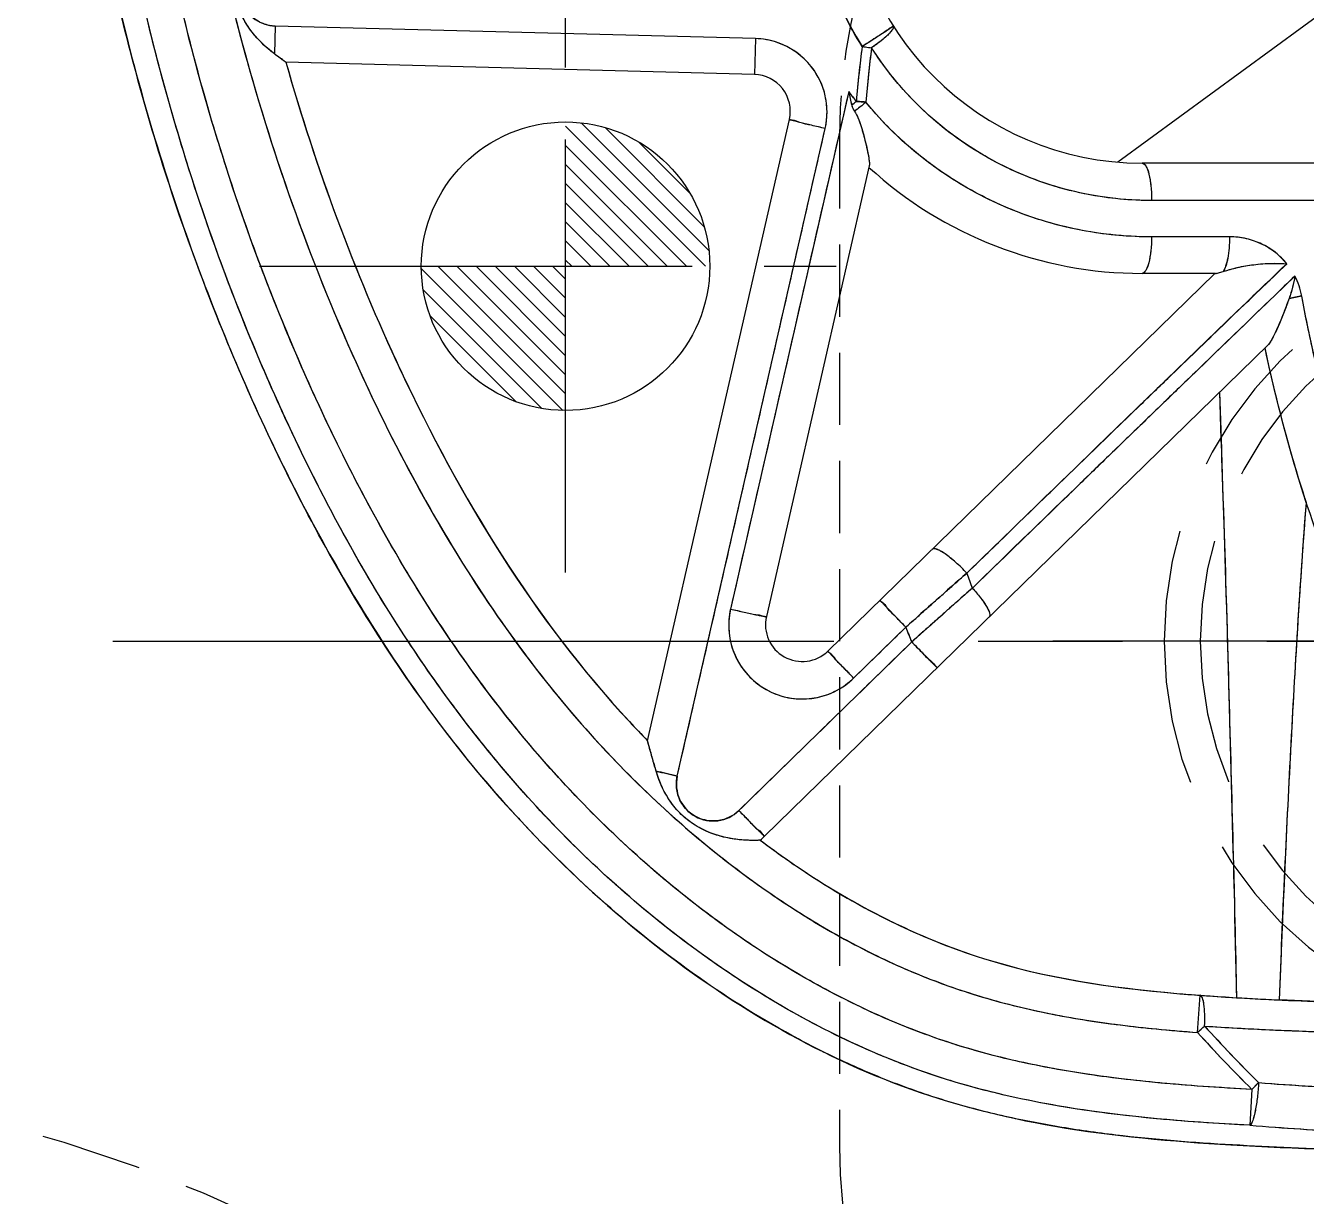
# Model space of a CAD drawing. Header units: millimetres. Extents: x 29875 to 31218, y -21313 to -20364.
# Drawn here: x 30558.53 to 30576.29, y -20597.94 to -20581.7 of the extents above; entities that cross this region are included whole.
import ezdxf

# ---------------------------------------------------------------- set-up
doc = ezdxf.new("R2010")
doc.units = ezdxf.units.MM
doc.header["$LTSCALE"] = 8
for name, pattern in [('CENTER', [2, 1.25, -0.25, 0.25, -0.25]), ('CENTER2', [1.125, 0.75, -0.125, 0.125, -0.125]), ('HIDDEN', [0.375, 0.25, -0.125]), ('HIDDEN2', [0.1875, 0.125, -0.0625])]:
    doc.linetypes.add(name, pattern=pattern)
for name, color, linetype in [('Cav-cor', 30, 'Continuous'), ('CL', 1, 'Continuous'), ('PIN', 5, 'Continuous'), ('PRODUCT', 1, 'Continuous'), ('SCREW', 52, 'HIDDEN')]:
    doc.layers.add(name, color=color, linetype=linetype)

# ---------------------------------------------------------------- blocks, each defined once
blk = doc.blocks.new('20100512.182342')
at = {"linetype": 'HIDDEN'}
blk.add_circle((0, 0), 5.5, dxfattribs=at)
at = {"layer": 'SCREW', "linetype": 'CENTER', "ltscale": 5}
for p, q in [((0, -7.042), (0, 7.042)), ((-7, 0), (7, 0))]:
    blk.add_line(p, q, dxfattribs=at)
at = {"layer": 'SCREW', "linetype": 'Continuous'}
blk.add_lwpolyline([(-1.443, 2.5), (-2.887, 0), (-1.443, -2.5), (1.443, -2.5), (2.887, 0), (1.443, 2.5)], close=True, dxfattribs=at)
at = {"layer": 'SCREW'}
for radius in [5, 3]:
    blk.add_circle((0, 0), radius, dxfattribs=at)

msp = doc.modelspace()

# ---------------------------------------------------------------- hatches: boundary and pattern name
at = {"layer": 'PIN', "linetype": 'Continuous'}
h = msp.add_hatch(dxfattribs=at)
h.set_pattern_fill('ANSI31', color=141, scale=1.5, angle=90, style=0)
h.set_pattern_definition([(135, (63866.53219, -41250.61703), (-0.1325825215, -0.1325825215), [])])
h.paths.add_polyline_path([(30566.02, -20585.039), (30564.02, -20585.039, 0.414214), (30566.02, -20587.039)])
h.paths.add_polyline_path([(30566.02, -20583.039), (30566.02, -20585.039), (30568.02, -20585.039, 0.414214)])

# ---------------------------------------------------------------- linework, layer by layer
at = {"linetype": 'HIDDEN2'}
msp.add_lwpolyline([(30569.82, -20583.239), (30569.82, -20597.239, 0.414214), (30577.82, -20605.239), (30601.82, -20605.239, 0.414214), (30609.82, -20597.239), (30609.82, -20583.239, 0.414214), (30601.82, -20575.239), (30577.82, -20575.239, 0.414214)], format="xyb", close=True, dxfattribs=at)
at = {"color": 8, "linetype": 'HIDDEN', "ltscale": 0.7}
msp.add_circle((30552.82, -20617.239), 21, dxfattribs=at)
at = {"layer": 'Cav-cor', "color": 241}
for p, q in [((30587.634, -20573.39), (30573.678, -20583.595)), ((30561.995, -20581.709), (30561.984, -20582.095)), ((30568.653, -20581.883), (30561.995, -20581.709)), ((30568.653, -20581.883), (30568.639, -20582.379)), ((30570.133, -20581.993), (30570.264, -20582.01)), ((30568.639, -20582.379), (30562.142, -20582.209)), ((30569.946, -20582.618), (30568.307, -20589.793)), ((30567.156, -20591.618), (30569.123, -20583.003)), ((30567.569, -20592.109), (30569.62, -20583.129)), ((30598.939, -20583.609), (30574.014, -20583.609)), ((30570.232, -20583.647), (30568.805, -20589.896)), ((30576.485, -20584.127), (30574.146, -20584.128)), ((30575.227, -20584.631), (30574.146, -20584.632)), ((30569.658, -20590.375), (30575.024, -20585.139)), ((30575.024, -20585.139), (30574.014, -20585.139)), ((30575.756, -20586.135), (30568.779, -20592.943)), ((30570.014, -20590.75), (30570.738, -20590.044)), ((30570.82, -20590.249), (30568.423, -20592.587)), ((30574.783, -20595.664), (30574.82, -20595.149)), ((30575.537, -20596.454), (30575.63, -20596.36)), ((30575.537, -20596.454), (30575.51, -20596.951))]:
    msp.add_line(p, q, dxfattribs=at)
for centre, radius, start, end in [((30574.012, -20579.543), 4.588, 179.9996, 212.2744), ((30574.014, -20579.529), 4.08, 180, 270), ((30562.008, -20581.199), 0.51, 135.7784, 268.51), ((30568.626, -20582.902), 1.02, 347.1464, 88.5079), ((30584.257, -20583.877), 14.249, 172.4011, 175.4767), ((30584.265, -20583.877), 14.125, 172.4019, 175.4773), ((30568.626, -20582.889), 0.51, 347.14, 88.5), ((30580.771, -20580.293), 11.072, 192.1235, 193.1143), ((30574.007, -20579.542), 5.095, 217.148, 219.076), ((30554.475, -20563.525), 24.746, 308.8208, 309.0112), ((30571.536, -20564.026), 18.786, 265.4702, 265.8726), ((30574.014, -20579.529), 5.61, 227.541, 270), ((32030.256, -22093.059), 2095.002, 133.959169, 134.127985), ((31754.951, -21808.254), 1698.686, 133.944312, 134.15419), ((30572.9, -20568.28), 17.491, 280.3873, 280.971), ((30757.162, -20799.457), 280.371, 131.4454, 131.67626), ((30587.6, -20583.404), 17.066, 200.1927, 200.9349), ((30757.579, -20799.543), 280.504, 131.51375, 131.74353), ((30569.302, -20590.02), 1.02, 167.1746, 314.2973), ((30569.302, -20590.01), 0.51, 167.14, 314.3), ((30587.811, -20583.322), 18.35, 201.4907, 202.1797), ((30573.357, -20566.731), 26.029, 256.4908, 257.1539), ((30568.067, -20592.222), 0.51, 167.1788, 314.2983), ((30568.067, -20592.213), 1.02, 309.7589, 314.3), ((30577.951, -20549.746), 45.512, 266.6883, 267.0621), ((30578.714, -20534.886), 60.392, 267.06189, 267.34934), ((30539.012, -20555.956), 53.444, 312.0146, 312.1563), ((30589.316, -20582.56), 19.568, 222.0392, 225.2374), ((30589.307, -20582.569), 19.423, 222.0395, 225.2365)]:
    msp.add_arc(centre, radius, start, end, dxfattribs=at)
for points, knots in [([(30575.51, -20596.951), (30575.053, -20596.928), (30574.138, -20596.867), (30572.773, -20596.691), (30571.653, -20596.437), (30570.783, -20596.145), (30569.934, -20595.797), (30568.915, -20595.265), (30567.388, -20594.247), (30565.673, -20592.707), (30564.246, -20590.903), (30563.267, -20589.353), (30562.607, -20588.146), (30562.013, -20586.905), (30561.3, -20585.216), (30560.558, -20583.045), (30559.906, -20580.371), (30559.486, -20577.651), (30559.301, -20574.905), (30559.345, -20572.611), (30559.508, -20570.785), (30559.696, -20569.423), (30559.944, -20568.07), (30560.341, -20566.281), (30560.939, -20564.069), (30561.469, -20562.315), (30561.732, -20561.438)], [0, 0, 0, 0, 0.031248, 0.062508, 0.093769, 0.109398, 0.125038, 0.156314, 0.18758, 0.250053, 0.312536, 0.343794, 0.37505, 0.406314, 0.437569, 0.500055, 0.56255, 0.625043, 0.687538, 0.750044, 0.781292, 0.812533, 0.843783, 0.875042, 0.937524, 1, 1, 1, 1]), ([(30575.537, -20596.454), (30575.088, -20596.43), (30574.19, -20596.371), (30572.851, -20596.2), (30571.533, -20595.898), (30570.269, -20595.416), (30569.076, -20594.781), (30567.588, -20593.769), (30566.254, -20592.545), (30565.093, -20591.171), (30564.043, -20589.71), (30563.15, -20588.143), (30562.385, -20586.515), (30561.698, -20584.852), (30560.984, -20582.718), (30560.361, -20580.091), (30559.966, -20577.42), (30559.8, -20574.725), (30559.858, -20572.476), (30560.026, -20570.686), (30560.279, -20568.905), (30560.745, -20566.704), (30561.456, -20564.102), (30561.975, -20562.38), (30562.233, -20561.519)], [0, 0, 0, 0, 0.031262, 0.062521, 0.093772, 0.12502, 0.156273, 0.18753, 0.249986, 0.281249, 0.312512, 0.375007, 0.406268, 0.437528, 0.500027, 0.562523, 0.625013, 0.687501, 0.749986, 0.781236, 0.812486, 0.874981, 0.937487, 1, 1, 1, 1]), ([(30586.69, -20597.57), (30586.153, -20597.601), (30585.08, -20597.637), (30583.469, -20597.621), (30581.859, -20597.557), (30580.246, -20597.467), (30578.899, -20597.388), (30577.816, -20597.333), (30576.729, -20597.288), (30575.372, -20597.239), (30574.019, -20597.14), (30572.951, -20596.996), (30572.161, -20596.847), (30571.383, -20596.649), (30570.621, -20596.392), (30569.877, -20596.079), (30568.909, -20595.59), (30567.753, -20594.859), (30566.473, -20593.827), (30565.309, -20592.671), (30564.268, -20591.413), (30563.041, -20589.633), (30561.771, -20587.244), (30560.572, -20584.232), (30559.698, -20581.105), (30559.144, -20577.904), (30558.95, -20575.2), (30558.961, -20573.037), (30559.054, -20571.419), (30559.232, -20569.812), (30559.499, -20568.219), (30559.84, -20566.641), (30560.104, -20565.597), (30560.242, -20565.077)], [0, 0, 0, 0, 0.031083, 0.062106, 0.093156, 0.124295, 0.155563, 0.171257, 0.186996, 0.218507, 0.249833, 0.265379, 0.280855, 0.296299, 0.311776, 0.327329, 0.342972, 0.374493, 0.406219, 0.437885, 0.469273, 0.500507, 0.56288, 0.62527, 0.68774, 0.75033, 0.812951, 0.84423, 0.875459, 0.906625, 0.937735, 0.968846, 1, 1, 1, 1]), ([(30560.737, -20570.228), (30560.561, -20571.561), (30560.4, -20574.256), (30560.702, -20578.29), (30561.389, -20581.592), (30562.2, -20584.158), (30562.939, -20586.038), (30563.811, -20587.859), (30564.836, -20589.601), (30566.042, -20591.225), (30567.215, -20592.437), (30568.247, -20593.302), (30569.067, -20593.892), (30569.933, -20594.412), (30570.844, -20594.85), (30571.796, -20595.19), (30572.778, -20595.427), (30573.777, -20595.578), (30574.447, -20595.639), (30574.783, -20595.664)], [0, 0, 0, 0, 0.124987, 0.249949, 0.374901, 0.437409, 0.499916, 0.562425, 0.62493, 0.68743, 0.749921, 0.781183, 0.812444, 0.843704, 0.874962, 0.906219, 0.937478, 0.968739, 1, 1, 1, 1]), ([(30561.984, -20582.095), (30561.883, -20582.018), (30561.688, -20581.838), (30561.472, -20581.493), (30561.391, -20581.081), (30561.434, -20580.806), (30561.47, -20580.674)], [0, 0, 0, 0, 0.236287, 0.490432, 0.74581, 1, 1, 1, 1]), ([(30570.564, -20581.707), (30570.564, -20581.708), (30570.56, -20581.711), (30570.556, -20581.715), (30570.545, -20581.723), (30570.532, -20581.733), (30570.514, -20581.745), (30570.483, -20581.766), (30570.436, -20581.798), (30570.371, -20581.84), (30570.297, -20581.888), (30570.217, -20581.94), (30570.161, -20581.975), (30570.133, -20581.993)], [0, 0, 0, 0, 0.005315, 0.019922, 0.043904, 0.077122, 0.119232, 0.169804, 0.29442, 0.445998, 0.618705, 0.806017, 1, 1, 1, 1]), ([(30570.564, -20581.707), (30570.572, -20581.72), (30570.557, -20581.752), (30570.531, -20581.787), (30570.496, -20581.825), (30570.45, -20581.868), (30570.373, -20581.932), (30570.309, -20581.979), (30570.264, -20582.01)], [0, 0, 0, 0, 0.102431, 0.193896, 0.312996, 0.457215, 0.622924, 1, 1, 1, 1]), ([(30574.146, -20584.128), (30573.764, -20584.128), (30572.997, -20584.034), (30571.917, -20583.612), (30570.971, -20582.934), (30570.471, -20582.335), (30570.264, -20582.01)], [0, 0, 0, 0, 0.248649, 0.497853, 0.748179, 1, 1, 1, 1]), ([(30562.142, -20582.209), (30562.14, -20582.209), (30562.135, -20582.205), (30562.125, -20582.199), (30562.11, -20582.188), (30562.091, -20582.174), (30562.068, -20582.157), (30562.032, -20582.131), (30562.004, -20582.11), (30561.984, -20582.095)], [0, 0, 0, 0, 0.027246, 0.091006, 0.187364, 0.311835, 0.459502, 0.625638, 1, 1, 1, 1]), ([(30562.142, -20582.209), (30562.561, -20583.682), (30563.792, -20587.005), (30565.66, -20590.048), (30567.072, -20591.531), (30567.156, -20591.618)], [0, 0, 0, 0, 0.416172, 0.965402, 1, 1, 1, 1]), ([(30570.184, -20582.763), (30570.147, -20582.798), (30570.094, -20582.84), (30570.04, -20582.88), (30570.027, -20582.889)], [0, 0, 0, 0, 0.752159, 1, 1, 1, 1]), ([(30570.027, -20582.889), (30570.048, -20582.922), (30570.082, -20582.993), (30570.131, -20583.137), (30570.17, -20583.28), (30570.202, -20583.417), (30570.22, -20583.509), (30570.231, -20583.577), (30570.234, -20583.621), (30570.233, -20583.639), (30570.232, -20583.647)], [0, 0, 0, 0, 0.149304, 0.296189, 0.578607, 0.710295, 0.830688, 0.932018, 0.971478, 1, 1, 1, 1]), ([(30574.146, -20584.632), (30573.771, -20584.632), (30573.018, -20584.551), (30571.943, -20584.184), (30570.97, -20583.589), (30570.423, -20583.057), (30570.184, -20582.764)], [0, 0, 0, 0, 0.248851, 0.498184, 0.748462, 1, 1, 1, 1]), ([(30569.62, -20583.129), (30569.588, -20583.122), (30569.524, -20583.107), (30569.432, -20583.085), (30569.347, -20583.065), (30569.272, -20583.046), (30569.218, -20583.032), (30569.182, -20583.022), (30569.161, -20583.017), (30569.146, -20583.012), (30569.133, -20583.008), (30569.127, -20583.005), (30569.123, -20583.003), (30569.123, -20583.003)], [0, 0, 0, 0, 0.194141, 0.381787, 0.554551, 0.705952, 0.830262, 0.880797, 0.922863, 0.955983, 0.979928, 0.994563, 1, 1, 1, 1]), ([(30574.014, -20583.609), (30574.035, -20583.609), (30574.067, -20583.646), (30574.09, -20583.7), (30574.11, -20583.765), (30574.126, -20583.843), (30574.142, -20583.966), (30574.146, -20584.062), (30574.146, -20584.128)], [0, 0, 0, 0, 0.116506, 0.212756, 0.334843, 0.479797, 0.643017, 1, 1, 1, 1]), ([(30574.146, -20584.632), (30574.145, -20584.697), (30574.141, -20584.791), (30574.125, -20584.911), (30574.109, -20584.987), (30574.089, -20585.05), (30574.066, -20585.103), (30574.035, -20585.139), (30574.014, -20585.139)], [0, 0, 0, 0, 0.358325, 0.521395, 0.665932, 0.787529, 0.883392, 1, 1, 1, 1]), ([(30575.227, -20584.631), (30575.227, -20584.683), (30575.223, -20584.782), (30575.206, -20584.92), (30575.18, -20585.029), (30575.154, -20585.091), (30575.137, -20585.113)], [0, 0, 0, 0, 0.315457, 0.60236, 0.836109, 1, 1, 1, 1]), ([(30576.02, -20585.004), (30575.924, -20584.887), (30575.679, -20584.697), (30575.376, -20584.631), (30575.227, -20584.631)], [0, 0, 0, 0, 0.502709, 1, 1, 1, 1]), ([(30575.137, -20585.113), (30575.204, -20585.092), (30575.343, -20585.052), (30575.637, -20585.001), (30575.867, -20584.994), (30576.02, -20585.004)], [0, 0, 0, 0, 0.234145, 0.486299, 1, 1, 1, 1]), ([(30575.034, -20585.139), (30575.04, -20585.139), (30575.053, -20585.136), (30575.087, -20585.128), (30575.116, -20585.119), (30575.137, -20585.113)], [0, 0, 0, 0, 0.147761, 0.377139, 1, 1, 1, 1]), ([(30576.053, -20585.485), (30576.031, -20585.548), (30575.984, -20585.672), (30575.923, -20585.824), (30575.871, -20585.939), (30575.833, -20586.017), (30575.796, -20586.083), (30575.77, -20586.121), (30575.756, -20586.135)], [0, 0, 0, 0, 0.280942, 0.554556, 0.685272, 0.808141, 0.916891, 1, 1, 1, 1]), ([(30580.502, -20594.042), (30580.207, -20593.763), (30579.791, -20593.316), (30579.282, -20592.683), (30578.799, -20592.029), (30578.248, -20591.174), (30577.675, -20590.097), (30577.189, -20588.977), (30576.658, -20587.44), (30576.378, -20586.251), (30576.229, -20585.452)], [0, 0, 0, 0, 0.124967, 0.187476, 0.249988, 0.374988, 0.499999, 0.625021, 0.750052, 1, 1, 1, 1]), ([(30575.327, -20595.182), (30575.314, -20594.482), (30575.279, -20593.082), (30575.223, -20590.982), (30575.163, -20588.883), (30575.115, -20587.484), (30575.09, -20586.784)], [0, 0, 0, 0, 0.250031, 0.500053, 0.750053, 1, 1, 1, 1]), ([(30575.919, -20595.212), (30575.964, -20594.062), (30576.067, -20591.763), (30576.205, -20589.465), (30576.292, -20588.318)], [0, 0, 0, 0, 0.5, 1, 1, 1, 1]), ([(30571.583, -20589.295), (30571.535, -20589.243), (30571.46, -20589.17), (30571.358, -20589.083), (30571.288, -20589.03), (30571.226, -20588.991), (30571.174, -20588.965), (30571.133, -20588.954), (30571.109, -20588.959), (30571.103, -20588.965)], [0, 0, 0, 0, 0.354686, 0.519873, 0.66742, 0.791624, 0.888399, 0.95597, 1, 1, 1, 1]), ([(30570.738, -20590.044), (30570.714, -20590.021), (30570.668, -20589.973), (30570.602, -20589.905), (30570.54, -20589.841), (30570.487, -20589.785), (30570.448, -20589.744), (30570.423, -20589.717), (30570.408, -20589.701), (30570.397, -20589.688), (30570.388, -20589.678), (30570.385, -20589.673), (30570.381, -20589.67), (30570.381, -20589.669)], [0, 0, 0, 0, 0.193835, 0.381442, 0.554342, 0.705972, 0.830526, 0.881165, 0.92331, 0.956471, 0.980406, 0.994945, 1, 1, 1, 1]), ([(30571.66, -20589.502), (30571.7, -20589.545), (30571.756, -20589.61), (30571.82, -20589.697), (30571.857, -20589.754), (30571.884, -20589.806), (30571.902, -20589.852), (30571.906, -20589.892), (30571.893, -20589.904)], [0, 0, 0, 0, 0.368564, 0.53279, 0.676754, 0.796629, 0.890029, 1, 1, 1, 1]), ([(30568.307, -20589.793), (30568.34, -20589.801), (30568.403, -20589.815), (30568.495, -20589.835), (30568.579, -20589.854), (30568.654, -20589.87), (30568.708, -20589.881), (30568.744, -20589.888), (30568.765, -20589.891), (30568.781, -20589.894), (30568.794, -20589.896), (30568.8, -20589.896), (30568.805, -20589.897), (30568.805, -20589.896)], [0, 0, 0, 0, 0.194779, 0.382733, 0.555563, 0.706869, 0.830998, 0.881429, 0.923391, 0.956411, 0.980259, 0.994784, 1, 1, 1, 1]), ([(30570.014, -20590.75), (30569.991, -20590.726), (30569.945, -20590.679), (30569.879, -20590.61), (30569.817, -20590.546), (30569.764, -20590.491), (30569.725, -20590.45), (30569.7, -20590.422), (30569.685, -20590.406), (30569.674, -20590.394), (30569.664, -20590.384), (30569.662, -20590.379), (30569.657, -20590.376), (30569.658, -20590.375)], [0, 0, 0, 0, 0.193873, 0.381498, 0.554403, 0.706028, 0.830572, 0.881205, 0.923343, 0.956499, 0.980428, 0.99496, 1, 1, 1, 1]), ([(30570.82, -20590.249), (30570.842, -20590.273), (30570.887, -20590.319), (30570.953, -20590.385), (30571.013, -20590.446), (30571.066, -20590.499), (30571.105, -20590.538), (30571.131, -20590.563), (30571.146, -20590.578), (30571.158, -20590.589), (30571.167, -20590.598), (30571.172, -20590.601), (30571.175, -20590.605), (30571.176, -20590.604)], [0, 0, 0, 0, 0.195372, 0.38361, 0.556498, 0.707712, 0.83167, 0.882004, 0.923869, 0.956797, 0.980556, 0.994983, 1, 1, 1, 1]), ([(30567.276, -20592.04), (30567.262, -20591.993), (30567.242, -20591.923), (30567.216, -20591.833), (30567.198, -20591.77), (30567.185, -20591.722), (30567.175, -20591.686), (30567.168, -20591.664), (30567.164, -20591.645), (30567.159, -20591.631), (30567.158, -20591.623), (30567.156, -20591.619), (30567.156, -20591.618)], [0, 0, 0, 0, 0.335545, 0.494575, 0.644237, 0.77984, 0.840221, 0.893736, 0.93827, 0.971767, 0.992742, 1, 1, 1, 1]), ([(30568.686, -20593), (30568.663, -20593.001), (30568.608, -20593.002), (30568.479, -20592.998), (30568.294, -20592.977), (30568.064, -20592.918), (30567.841, -20592.815), (30567.641, -20592.668), (30567.424, -20592.422), (30567.322, -20592.195), (30567.276, -20592.04)], [0, 0, 0, 0, 0.03771, 0.088534, 0.209122, 0.339376, 0.472051, 0.605214, 0.738417, 1, 1, 1, 1]), ([(30568.423, -20592.587), (30568.466, -20592.631), (30568.545, -20592.712), (30568.64, -20592.808), (30568.704, -20592.871), (30568.738, -20592.905), (30568.761, -20592.927), (30568.773, -20592.939), (30568.777, -20592.942)], [0, 0, 0, 0, 0.365716, 0.680539, 0.805014, 0.901853, 0.967547, 1, 1, 1, 1]), ([(30568.719, -20592.997), (30568.722, -20592.997), (30568.697, -20593), (30568.694, -20593), (30568.686, -20593)], [0, 0, 0, 0, 0.254206, 1, 1, 1, 1]), ([(30568.719, -20592.997), (30568.885, -20593.123), (30569.87, -20593.829), (30571.693, -20594.748), (30573.766, -20595.078), (30575.045, -20595.165), (30575.327, -20595.182)], [0, 0, 0, 0, 0.086806, 0.507448, 0.893181, 1, 1, 1, 1]), ([(30574.881, -20595.575), (30574.884, -20595.52), (30574.884, -20595.419), (30574.877, -20595.3), (30574.864, -20595.224), (30574.852, -20595.185), (30574.839, -20595.16), (30574.826, -20595.149), (30574.82, -20595.149)], [0, 0, 0, 0, 0.376821, 0.686852, 0.805691, 0.897044, 0.960756, 1, 1, 1, 1]), ([(30579.69, -20595.392), (30579.004, -20595.353), (30577.736, -20595.282), (30576.476, -20595.238), (30575.919, -20595.212)], [0, 0, 0, 0, 0.546118, 1, 1, 1, 1]), ([(30574.882, -20595.576), (30575.285, -20595.604), (30576.093, -20595.643), (30577.308, -20595.683), (30578.523, -20595.735), (30579.334, -20595.777), (30579.74, -20595.799)], [0, 0, 0, 0, 0.249435, 0.49914, 0.749307, 1, 1, 1, 1]), ([(30575.63, -20596.36), (30575.626, -20596.428), (30575.616, -20596.557), (30575.593, -20596.711), (30575.569, -20596.818), (30575.551, -20596.879), (30575.533, -20596.922), (30575.518, -20596.945), (30575.51, -20596.951)], [0, 0, 0, 0, 0.332879, 0.63867, 0.766488, 0.871247, 0.949371, 1, 1, 1, 1]), ([(30575.629, -20596.36), (30576.122, -20596.397), (30577.108, -20596.455), (30578.342, -20596.531), (30579.33, -20596.601), (30580.321, -20596.671), (30581.561, -20596.755), (30583.053, -20596.834), (30584.55, -20596.874), (30586.05, -20596.855), (30587.048, -20596.795), (30587.547, -20596.754)], [0, 0, 0, 0, 0.124092, 0.248429, 0.310714, 0.373073, 0.498003, 0.623195, 0.748615, 0.874229, 1, 1, 1, 1]), ([(30575.51, -20596.951), (30575.979, -20596.989), (30576.92, -20597.048), (30578.331, -20597.141), (30579.745, -20597.249), (30581.162, -20597.353), (30582.584, -20597.44), (30584.01, -20597.496), (30585.439, -20597.505), (30586.392, -20597.47), (30586.869, -20597.442)], [0, 0, 0, 0, 0.124103, 0.248419, 0.373048, 0.497973, 0.623166, 0.748592, 0.874214, 1, 1, 1, 1])]:
    msp.add_open_spline(points, degree=3, knots=knots, dxfattribs=at)
for points in [[(30569.988, -20582.805), (30569.995, -20582.835), (30570.01, -20582.864), (30570.027, -20582.889)], [(30576.133, -20585.175), (30576.116, -20585.281), (30576.09, -20585.385), (30576.053, -20585.485)], [(30576.229, -20585.452), (30576.211, -20585.356), (30576.178, -20585.262), (30576.133, -20585.176)], [(30576.293, -20588.32), (30576.06, -20587.61), (30575.872, -20586.891), (30575.719, -20586.17)]]:
    msp.add_open_spline(points, degree=3, dxfattribs=at)
at = {"layer": 'CL', "color": 6, "linetype": 'CENTER'}
msp.add_line((30559.742, -20590.239), (30607.97, -20590.239), dxfattribs=at)
at = {"layer": 'PIN', "color": 141, "linetype": 'CENTER2'}
for p, q in [((30566.02, -20589.284), (30566.02, -20580.793)), ((30561.774, -20585.039), (30570.265, -20585.039))]:
    msp.add_line(p, q, dxfattribs=at)
at = {"layer": 'PIN', "color": 141, "linetype": 'Continuous'}
msp.add_circle((30566.02, -20585.039), 2, dxfattribs=at)
at = {"layer": 'PRODUCT'}
for p, q in [((30561.995, -20581.709), (30561.984, -20582.095)), ((30568.653, -20581.883), (30561.995, -20581.709)), ((30568.653, -20581.883), (30568.639, -20582.379)), ((30568.639, -20582.379), (30562.142, -20582.209)), ((30567.156, -20591.618), (30569.123, -20583.003)), ((30598.939, -20583.609), (30574.014, -20583.609)), ((30570.232, -20583.647), (30568.805, -20589.896)), ((30569.658, -20590.375), (30575.024, -20585.139)), ((30575.034, -20585.139), (30574.014, -20585.139)), ((30575.756, -20586.135), (30568.779, -20592.943)), ((30574.783, -20595.664), (30574.82, -20595.149)), ((30575.537, -20596.454), (30575.51, -20596.951))]:
    msp.add_line(p, q, dxfattribs=at)
for centre, radius, start, end in [((30574.014, -20579.529), 4.08, 180, 270), ((30568.626, -20582.889), 0.51, 347.14, 88.5), ((30574.014, -20579.529), 5.61, 227.541, 270), ((30569.302, -20590.01), 0.51, 167.14, 314.3), ((30568.067, -20592.213), 1.02, 309.7588, 314.3)]:
    msp.add_arc(centre, radius, start, end, dxfattribs=at)
for points, start_tangent, end_tangent in [([(30575.51, -20596.951), (30573.213, -20596.741), (30571.226, -20596.291), (30569.363, -20595.49), (30567.417, -20594.204), (30565.503, -20592.407), (30563.737, -20590.087), (30562.137, -20587.151), (30560.761, -20583.572), (30559.758, -20579.337), (30559.34, -20574.872), (30559.548, -20570.537), (30560.373, -20566.218), (30561.732, -20561.438)], (-0.998632, 0.05229), (0.287317, 0.957835)), ([(30575.537, -20596.454), (30574.328, -20596.37), (30573.257, -20596.244), (30572.315, -20596.07), (30571.489, -20595.852), (30570.708, -20595.574), (30569.901, -20595.209), (30569.029, -20594.724), (30568.105, -20594.103), (30567.146, -20593.331), (30566.153, -20592.376), (30565.138, -20591.2), (30564.122, -20589.765), (30563.131, -20588.047), (30562.208, -20586.078), (30561.404, -20583.941), (30560.783, -20581.81), (30560.356, -20579.85), (30560.08, -20578.076), (30559.919, -20576.463), (30559.845, -20575.006), (30559.838, -20573.713), (30559.876, -20572.578), (30559.946, -20571.571), (30560.042, -20570.645), (30560.162, -20569.757), (30560.31, -20568.864), (30560.489, -20567.953), (30560.695, -20567.027), (30560.925, -20566.091), (30561.174, -20565.151), (30561.436, -20564.214), (30561.705, -20563.288), (30561.973, -20562.386), (30562.233, -20561.519)], (-0.998635, 0.052231), (0.287042, 0.957918)), ([(30560.242, -20565.077), (30559.328, -20569.273), (30558.965, -20573.418), (30559.145, -20577.44), (30559.791, -20581.266), (30560.835, -20584.81), (30562.173, -20587.945), (30563.689, -20590.562), (30565.324, -20592.649), (30565.409, -20592.74)], (-0.256995, -0.966413), (0.679505, -0.733671)), ([(30560.737, -20570.228), (30560.49, -20574.006), (30560.677, -20577.386), (30561.151, -20580.336), (30561.811, -20582.903), (30562.592, -20585.14), (30563.451, -20587.09), (30564.366, -20588.787), (30565.324, -20590.24), (30566.301, -20591.456), (30567.277, -20592.458), (30568.23, -20593.273), (30569.148, -20593.929), (30570.031, -20594.447), (30570.866, -20594.841), (30571.706, -20595.144), (30572.62, -20595.38), (30573.639, -20595.551), (30574.783, -20595.664)], (-0.130943, -0.99139), (0.997326, -0.073081)), ([(30570.133, -20581.993), (30569.878, -20581.532), (30569.685, -20581.069), (30569.552, -20580.622), (30569.472, -20580.208), (30569.434, -20579.847), (30569.424, -20579.543)], (-0.533965, 0.845507), (-0.000003, 1)), ([(30561.984, -20582.095), (30561.855, -20581.987), (30561.711, -20581.838), (30561.575, -20581.646), (30561.469, -20581.411), (30561.418, -20581.152), (30561.425, -20580.901), (30561.47, -20580.674)], (-0.797544, 0.603261), (0.270064, 0.962842)), ([(30561.995, -20581.709), (30561.913, -20581.7), (30561.825, -20581.675), (30561.734, -20581.629), (30561.647, -20581.559), (30561.572, -20581.463), (30561.519, -20581.344), (30561.498, -20581.218), (30561.508, -20581.1), (30561.54, -20580.997), (30561.587, -20580.912), (30561.643, -20580.843)], (-0.999658, 0.026168), (0.69744, 0.716643)), ([(30570.564, -20581.707), (30570.544, -20581.724), (30570.484, -20581.766), (30570.388, -20581.829), (30570.267, -20581.907), (30570.133, -20581.993)], (0.533893, -0.845552), (-0.845729, -0.533613)), ([(30570.564, -20581.707), (30570.562, -20581.74), (30570.527, -20581.791), (30570.462, -20581.856), (30570.372, -20581.931), (30570.264, -20582.01)], (0.533894, -0.845552), (-0.825851, -0.563888)), ([(30569.62, -20583.129), (30569.642, -20582.819), (30569.574, -20582.526), (30569.427, -20582.271), (30569.216, -20582.071), (30568.952, -20581.936), (30568.653, -20581.883)], (0.222527, 0.974927), (-0.999656, 0.026231)), ([(30570.133, -20581.993), (30570.089, -20582.359), (30570.052, -20582.753)], (-0.132343, -0.991204), (-0.078961, -0.996878)), ([(30570.133, -20581.993), (30570.177, -20581.999), (30570.221, -20582.004), (30570.264, -20582.01)], (0.990989, -0.133947), (0.99189, -0.127099)), ([(30570.264, -20582.01), (30570.22, -20582.373), (30570.184, -20582.764)], (-0.132342, -0.991204), (-0.078963, -0.996878)), ([(30574.146, -20584.128), (30573.269, -20584.045), (30572.364, -20583.772), (30571.531, -20583.32), (30570.817, -20582.713), (30570.264, -20582.01)], (-1, -0.000263), (-0.537898, 0.84301)), ([(30562.142, -20582.209), (30562.12, -20582.195), (30562.065, -20582.155), (30561.984, -20582.095)], (-0.999657, 0.026177), (-0.797542, 0.603263)), ([(30562.142, -20582.209), (30563.729, -20586.475), (30566.905, -20591.354), (30567.156, -20591.618)], (0.273354, -0.961913), (0.698634, -0.71548)), ([(30569.946, -20582.618), (30569.393, -20585.039), (30568.847, -20587.431), (30568.307, -20589.793)], (-0.222622, -0.974905), (-0.222689, -0.97489)), ([(30569.946, -20582.618), (30569.967, -20582.713), (30569.988, -20582.805)], (0.210528, -0.977588), (0.227402, -0.973801)), ([(30570.052, -20582.753), (30569.998, -20582.686), (30569.946, -20582.618)], (-0.629789, 0.776766), (-0.603297, 0.797517)), ([(30570.052, -20582.753), (30570.02, -20582.779), (30569.988, -20582.805)], (-0.777031, -0.629462), (-0.779119, -0.626876)), ([(30569.988, -20582.805), (30570.003, -20582.848), (30570.027, -20582.889)], (0.226862, -0.973927), (0.54769, -0.836681)), ([(30570.184, -20582.763), (30570.107, -20582.829), (30570.027, -20582.889)], (-0.729989, -0.683459), (-0.811761, -0.583989)), ([(30570.027, -20582.889), (30570.078, -20582.989), (30570.118, -20583.101), (30570.154, -20583.223), (30570.187, -20583.355), (30570.215, -20583.483), (30570.231, -20583.585), (30570.232, -20583.647)], (0.547618, -0.836728), (-0.22257, -0.974917)), ([(30570.184, -20582.763), (30570.14, -20582.76), (30570.096, -20582.757), (30570.052, -20582.753)], (-0.997409, 0.071933), (-0.996883, 0.078888)), ([(30574.146, -20584.632), (30573.241, -20584.553), (30572.365, -20584.316), (30571.546, -20583.928), (30570.811, -20583.405), (30570.184, -20582.764)], (-1, -0.000697), (-0.633363, 0.773855)), ([(30569.62, -20583.129), (30569.429, -20583.085), (30569.268, -20583.045), (30569.16, -20583.016), (30569.123, -20583.003)], (-0.974949, 0.222427), (0.222577, 0.974915)), ([(30567.569, -20592.109), (30568.242, -20589.165), (30568.925, -20586.172), (30569.62, -20583.129)], (0.22271, 0.974885), (0.222627, 0.974904)), ([(30574.014, -20583.609), (30574.065, -20583.648), (30574.108, -20583.761), (30574.136, -20583.93), (30574.146, -20584.128)], (1, -0.000025), (-0.004839, -0.999988)), ([(30576.485, -20584.127), (30575.931, -20584.127), (30575.358, -20584.128), (30574.762, -20584.128), (30574.146, -20584.128)], (-1, -0.000523), (-1, -0.00034)), ([(30574.146, -20584.632), (30574.135, -20584.826), (30574.107, -20584.99), (30574.064, -20585.1), (30574.014, -20585.139)], (-0.001736, -0.999998), (-1, -0.000022)), ([(30575.227, -20584.631), (30574.673, -20584.632), (30574.146, -20584.632)], (-1, -0.000996), (-1, -0.000831)), ([(30575.227, -20584.631), (30575.221, -20584.787), (30575.202, -20584.928), (30575.173, -20585.04), (30575.137, -20585.113)], (-0.001224, -0.999999), (-0.612415, -0.790536)), ([(30576.02, -20585.004), (30575.864, -20584.851), (30575.676, -20584.733), (30575.462, -20584.658), (30575.227, -20584.631)], (-0.63351, 0.773734), (-1, -0.000849)), ([(30571.583, -20589.295), (30571.844, -20589.042), (30572.13, -20588.764), (30572.442, -20588.462), (30572.78, -20588.134), (30573.144, -20587.782), (30573.535, -20587.404), (30573.949, -20587.003), (30574.371, -20586.595), (30574.77, -20586.21), (30575.133, -20585.859), (30575.46, -20585.543), (30575.755, -20585.259), (30576.02, -20585.004)], (0.717878, 0.696169), (0.720275, 0.693689)), ([(30575.137, -20585.113), (30575.205, -20585.092), (30575.285, -20585.07), (30575.376, -20585.049), (30575.478, -20585.03), (30575.593, -20585.014), (30575.722, -20585.003), (30575.864, -20584.999), (30576.02, -20585.004)], (0.953742, 0.300626), (0.998153, -0.060746)), ([(30576.133, -20585.176), (30575.839, -20585.459), (30575.524, -20585.762), (30575.179, -20586.096), (30574.793, -20586.469), (30574.37, -20586.877), (30573.931, -20587.302), (30573.495, -20587.724), (30573.077, -20588.129), (30572.68, -20588.514), (30572.308, -20588.874), (30571.967, -20589.205), (30571.66, -20589.502)], (-0.720208, -0.693759), (-0.717831, -0.696217)), ([(30575.034, -20585.139), (30575.074, -20585.131), (30575.137, -20585.113)], (1, 0), (0.953724, 0.300685)), ([(30576.133, -20585.175), (30576.102, -20585.328), (30576.053, -20585.485)], (-0.156484, -0.98768), (-0.339891, -0.940465)), ([(30576.229, -20585.452), (30576.191, -20585.31), (30576.133, -20585.176)], (-0.183378, 0.983042), (-0.462127, 0.886814)), ([(30576.053, -20585.485), (30575.986, -20585.665), (30575.921, -20585.825), (30575.86, -20585.962), (30575.804, -20586.069), (30575.756, -20586.135)], (-0.340041, -0.940411), (-0.715693, -0.698415)), ([(30576.229, -20585.452), (30576.142, -20585.469), (30576.053, -20585.485)], (-0.981711, -0.19038), (-0.983597, -0.180379)), ([(30580.502, -20594.042), (30580.323, -20593.868), (30580.13, -20593.671), (30579.923, -20593.448), (30579.701, -20593.195), (30579.465, -20592.909), (30579.216, -20592.59), (30578.954, -20592.234), (30578.685, -20591.842), (30578.411, -20591.413), (30578.131, -20590.936), (30577.843, -20590.398), (30577.553, -20589.798), (30577.282, -20589.168), (30577.039, -20588.528), (30576.825, -20587.889), (30576.65, -20587.294), (30576.511, -20586.763), (30576.4, -20586.288), (30576.307, -20585.856), (30576.229, -20585.452)], (-0.727058, 0.686576), (-0.183394, 0.983039)), ([(30580.069, -20594.512), (30578.969, -20593.31), (30577.662, -20591.4), (30576.665, -20589.345), (30575.719, -20586.17)], (-0.727199, 0.686427), (-0.207661, 0.978201)), ([(30575.327, -20595.182), (30575.255, -20592.205), (30575.177, -20589.41), (30575.09, -20586.784)], (-0.019854, 0.999803), (-0.035169, 0.999381)), ([(30575.919, -20595.212), (30576.084, -20591.621), (30576.292, -20588.318)], (0.03894, 0.999242), (0.075658, 0.997134)), ([(30571.583, -20589.295), (30571.431, -20589.146), (30571.284, -20589.029), (30571.168, -20588.965), (30571.103, -20588.965)], (-0.678763, 0.734358), (-0.71569, -0.698418)), ([(30570.738, -20590.044), (30570.86, -20589.936), (30570.982, -20589.827), (30571.103, -20589.72), (30571.224, -20589.613), (30571.344, -20589.506), (30571.464, -20589.4), (30571.583, -20589.295)], (0.746928, 0.664905), (0.749628, 0.66186)), ([(30571.583, -20589.295), (30571.621, -20589.399), (30571.66, -20589.502)], (0.345126, -0.938556), (0.357254, -0.934007)), ([(30570.738, -20590.044), (30570.6, -20589.903), (30570.484, -20589.782), (30570.407, -20589.699), (30570.381, -20589.669)], (-0.698561, 0.715551), (0.715681, 0.698428)), ([(30571.66, -20589.502), (30571.542, -20589.607), (30571.423, -20589.713), (30571.303, -20589.819), (30571.183, -20589.926), (30571.063, -20590.033), (30570.941, -20590.141), (30570.82, -20590.249)], (-0.748809, -0.662786), (-0.746181, -0.665743)), ([(30571.66, -20589.502), (30571.775, -20589.637), (30571.858, -20589.758), (30571.899, -20589.852), (30571.893, -20589.904)], (0.679179, -0.733972), (-0.715693, -0.698415)), ([(30568.307, -20589.793), (30568.284, -20590.086), (30568.344, -20590.372), (30568.482, -20590.626), (30568.684, -20590.831), (30568.936, -20590.972), (30569.216, -20591.036), (30569.504, -20591.019), (30569.778, -20590.922), (30570.014, -20590.75)], (-0.222641, -0.9749), (0.716044, 0.698055)), ([(30568.307, -20589.793), (30568.497, -20589.836), (30568.658, -20589.87), (30568.766, -20589.892), (30568.805, -20589.896)], (0.974937, -0.222481), (0.222562, 0.974919)), ([(30570.014, -20590.75), (30570.376, -20590.398), (30570.738, -20590.044)], (0.715904, 0.698199), (0.715893, 0.69821)), ([(30570.738, -20590.044), (30570.778, -20590.148), (30570.82, -20590.249)], (0.366349, -0.930477), (0.377512, -0.926005)), ([(30570.82, -20590.249), (30570.017, -20591.032), (30569.218, -20591.811), (30568.423, -20592.587)], (-0.715896, -0.698207), (-0.715932, -0.69817)), ([(30570.014, -20590.75), (30569.877, -20590.608), (30569.761, -20590.487), (30569.684, -20590.405), (30569.658, -20590.375)], (-0.698549, 0.715562), (0.715693, 0.698415)), ([(30570.82, -20590.249), (30570.955, -20590.387), (30571.07, -20590.503), (30571.147, -20590.579), (30571.176, -20590.604)], (0.698557, -0.715554), (0.715667, 0.698441)), ([(30567.276, -20592.04), (30567.237, -20591.907), (30567.205, -20591.793), (30567.179, -20591.701), (30567.162, -20591.64), (30567.156, -20591.618)], (-0.282069, 0.959394), (-0.243316, 0.969947)), ([(30567.569, -20592.109), (30567.415, -20592.073), (30567.276, -20592.04)], (-0.974932, 0.222504), (-0.972065, 0.234714)), ([(30568.686, -20593), (30568.593, -20593.001), (30568.45, -20592.993), (30568.27, -20592.967), (30568.064, -20592.91), (30567.844, -20592.807), (30567.632, -20592.647), (30567.46, -20592.443), (30567.346, -20592.233), (30567.276, -20592.04)], (-0.997944, -0.064089), (-0.282066, 0.959395)), ([(30568.423, -20592.587), (30568.368, -20592.633), (30568.299, -20592.676), (30568.216, -20592.709), (30568.119, -20592.729), (30568.009, -20592.728), (30567.892, -20592.701), (30567.779, -20592.643), (30567.685, -20592.56), (30567.618, -20592.465), (30567.578, -20592.367), (30567.559, -20592.272), (30567.558, -20592.186), (30567.569, -20592.109)], (-0.715926, -0.698176), (0.222715, 0.974884)), ([(30568.423, -20592.587), (30568.558, -20592.725), (30568.673, -20592.841), (30568.751, -20592.917), (30568.779, -20592.943)], (0.698519, -0.715591), (0.715693, 0.698415)), ([(30565.409, -20592.74), (30567.027, -20594.264), (30568.79, -20595.497), (30570.676, -20596.403), (30572.805, -20596.964), (30575.247, -20597.222), (30577.968, -20597.342), (30580.932, -20597.505), (30584.202, -20597.626), (30587.858, -20597.484)], (0.679505, -0.733671), (0.995929, 0.090143)), ([(30568.719, -20592.997), (30568.686, -20593)], (-0.992739, -0.12029), (-0.997944, -0.064089)), ([(30568.719, -20592.997), (30568.734, -20593.008)], (0.798299, -0.602261), (0.799171, -0.601104)), ([(30568.734, -20593.008), (30569.224, -20593.359), (30571.814, -20594.637), (30574.498, -20595.123), (30574.821, -20595.149)], (0.799171, -0.601104), (0.997331, -0.073015)), ([(30574.881, -20595.575), (30574.882, -20595.409), (30574.871, -20595.272), (30574.85, -20595.182), (30574.82, -20595.149)], (0.054632, 0.998507), (-0.997329, 0.073045)), ([(30574.821, -20595.149), (30577.622, -20595.284), (30579.69, -20595.392)], (0.997331, -0.073015), (0.998388, -0.056762)), ([(30574.783, -20595.664), (30574.816, -20595.634), (30574.849, -20595.604), (30574.881, -20595.575)], (0.742974, 0.66932), (0.741311, 0.671162)), ([(30574.783, -20595.664), (30575.149, -20596.058), (30575.537, -20596.454)], (0.669682, -0.742648), (0.710079, -0.704122)), ([(30574.882, -20595.576), (30575.781, -20595.626), (30576.596, -20595.659), (30577.338, -20595.686), (30578.018, -20595.714), (30578.643, -20595.743), (30579.217, -20595.771), (30579.74, -20595.799)], (0.997576, -0.069591), (0.99862, -0.052523)), ([(30574.882, -20595.576), (30575.245, -20595.967), (30575.629, -20596.36)], (0.669675, -0.742654), (0.710057, -0.704144)), ([(30575.63, -20596.36), (30575.613, -20596.562), (30575.584, -20596.746), (30575.548, -20596.883), (30575.51, -20596.951)], (-0.046769, -0.998906), (-0.785557, -0.618789)), ([(30575.537, -20596.454), (30575.568, -20596.422), (30575.599, -20596.391), (30575.63, -20596.36)], (0.705083, 0.709125), (0.705808, 0.708403)), ([(30575.629, -20596.36), (30577.009, -20596.45), (30578.254, -20596.527), (30579.376, -20596.604), (30580.382, -20596.674), (30581.284, -20596.734), (30582.1, -20596.782), (30582.841, -20596.819), (30583.518, -20596.844), (30584.136, -20596.859), (30584.698, -20596.865), (30585.21, -20596.863), (30585.682, -20596.854), (30586.121, -20596.84), (30586.526, -20596.822), (30586.898, -20596.801), (30587.237, -20596.778), (30587.547, -20596.754)], (0.997139, -0.075593), (0.99667, 0.081535)), ([(30575.51, -20596.951), (30576.9, -20597.048), (30578.147, -20597.13), (30579.27, -20597.213), (30580.281, -20597.288), (30581.192, -20597.352), (30582.017, -20597.404), (30582.769, -20597.444), (30583.457, -20597.472), (30584.087, -20597.49), (30584.661, -20597.498), (30585.186, -20597.498), (30585.67, -20597.49), (30586.121, -20597.477), (30586.538, -20597.459), (30586.919, -20597.439), (30587.268, -20597.416), (30587.587, -20597.392)], (0.996829, -0.079574), (0.996773, 0.080269))]:
    msp.add_spline(points, degree=3, dxfattribs=dict(at, start_tangent=start_tangent, end_tangent=end_tangent))

# ---------------------------------------------------------------- block references
at = {"linetype": 'Continuous', "xscale": -1, "rotation": 90}
msp.add_blockref('20100512.182342', (30579.82, -20590.239), dxfattribs=at)

doc.saveas('drawing.dxf')
